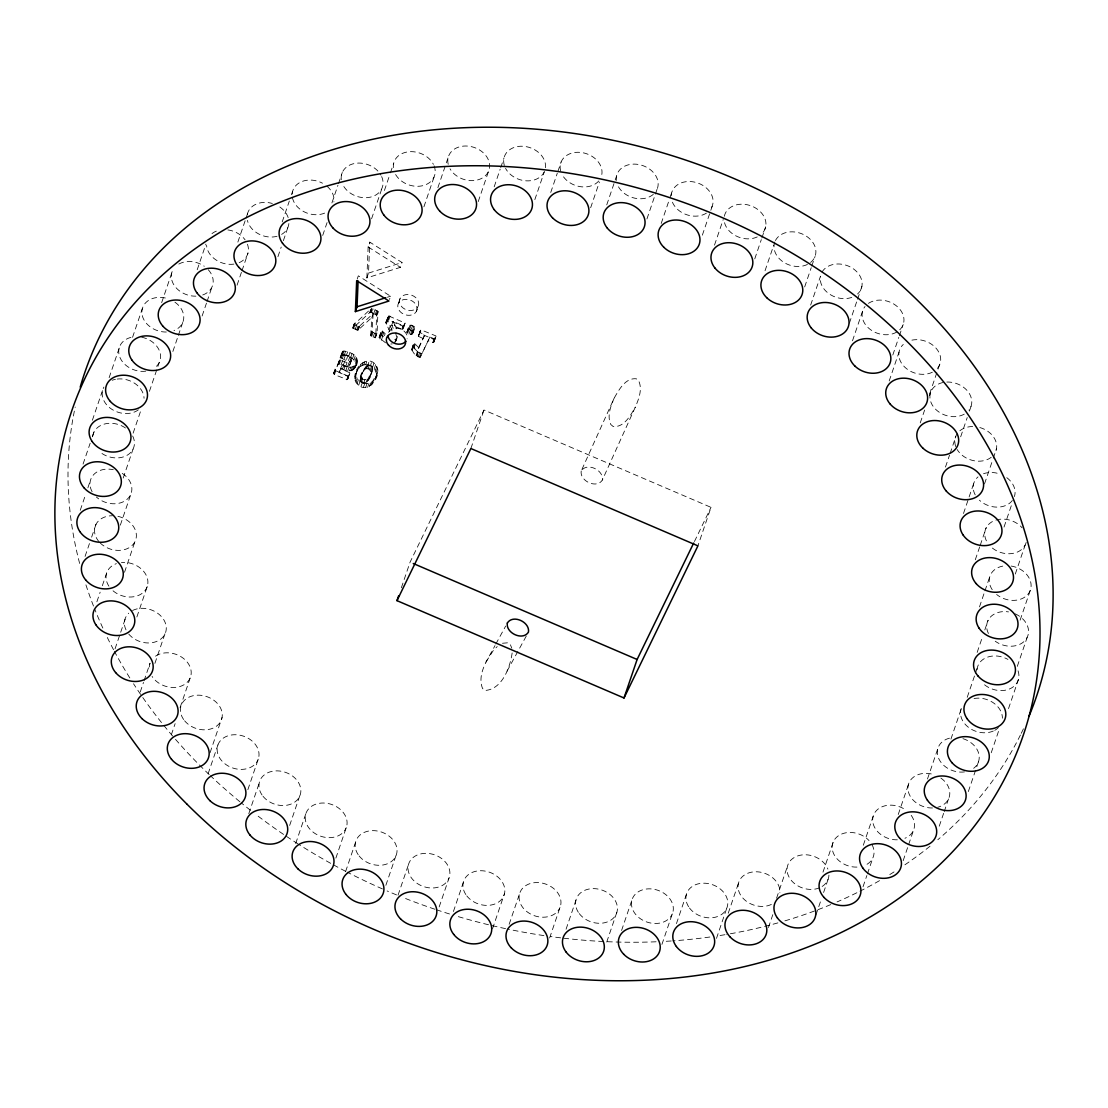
<?xml version="1.0" encoding="UTF-8"?>
<svg xmlns="http://www.w3.org/2000/svg" width="1108" height="1108" viewBox="0 0 1108 1108"><rect width="100%" height="100%" fill="white"/><g stroke="black" fill="none" stroke-linecap="round" stroke-linejoin="round"><path stroke-width="0.75" stroke-dasharray="5 3.75" d="M369.587 312.705L371.443 312.553L372.759 308.703L377.953 311.334L377.122 332.525L375.349 337.802L370.654 335.627L371.886 317.442L373.202 313.592L359.269 326.375L354.131 324.339L370.903 308.855L369.587 312.705L352.829 328.19L357.953 330.226L371.886 317.442M373.202 313.592L371.969 331.777L375.861 333.882L377.025 333.508M366.859 277.9L368.147 246.959L369.781 242.14L402.052 262.527L400.417 267.333L366.859 277.9L368.507 273.094L369.781 242.14M377.953 311.334L376.651 315.184L375.709 337.358M357.275 360.529C357.732 369.878 348.272 373.964 341.181 368.299L342.497 364.449C353.715 373.839 364.684 357.662 349.92 352.69C347.413 351.956 342.372 349.075 341.555 353.327C342.774 355.973 349.352 354.228 351.111 357.981L351.278 361.028L349.034 366.042L345.724 366.513L338.536 363.701L333.743 372.939L334.478 374.629L347.303 379.67L349.782 372.773L340.447 368.659L342.497 364.449M354.865 378.673C353.563 364.366 372.676 351.97 377.814 369.767C379.075 384.06 360.003 396.47 354.865 378.673L356.984 370.598M375.681 377.814L377.814 369.767M372.62 368.327C369.407 392.647 349.629 383.7 367.551 365.017C382.094 364.574 361.083 391.387 361.762 373.825M435.943 336.818L435.887 335.918L420.888 329.782L419.807 332.552L424.821 334.796L417.3 351.43C407.024 340.239 413.062 357.482 420.195 357.288L429.959 337.012L434.114 338.785L435.943 336.818L433.547 342.538L428.658 340.862M333.633 373.95L339.837 359.851L347.039 362.662L350.35 362.191M387.634 317.151L387.315 319.492L391.484 328.716L390.182 332.566L385.875 322.622L388.673 315.946L405.126 323.079L402.564 329.408L391.706 325.198L393.021 321.348L403.035 325.655L405.016 323.647M512.145 652.958C510.096 667.736 501.979 689.536 484.889 690.478L482.548 688.497C476.662 673.415 488.614 658.318 494.985 645.576M581.215 470.997C579.498 480.983 596.741 489.14 602.337 480.055L635.299 407.162C638.734 399.074 642.682 389.324 638.665 380.764L636.324 378.784C625.341 377.62 618.887 389.988 614.178 398.104L581.215 470.997C586.811 461.925 604.054 470.083 602.337 480.055M423.505 338.646L418.505 336.403L420.084 330.877M403.714 327.497L403.686 326.541L387.994 319.769L385.972 321.888M349.034 366.042L350.322 363.272L349.809 361.831C326.098 353.591 353.937 351.624 355.959 364.38M385.57 342.815L379.116 337.691L381.055 334.741L383.853 337.455L385.155 333.605L381.664 331.057L380.626 334.297L384.559 337.746M348.134 378.451L348.466 376.623L339.131 372.51L340.447 368.659M349.879 373.188L347.303 379.67M406.816 331.749L408.741 328.938L412.591 330.156L413.436 331.832L411.511 334.63L406.941 332.663L408.547 326.638L411.11 325.115L413.907 326.306L414.752 327.982L413.63 330.295L411.761 330.766L408.256 328.813L408.547 326.638M92.38 420.251L102.753 389.767M109.124 377.703L120.052 345.613M83.058 464.1L90.15 443.242M92.338 436.829L93.972 432.009M132.558 337.303L142.392 308.412M80.233 510.303L85.69 494.265M87.878 487.839L90.607 479.819M161.657 302.664L172.571 270.574A21.371 16.8 18.8 0 0 195.894 296.168M85.067 556.41L89.443 543.585M91.632 537.158L95.994 524.333M133.126 433.159L140.771 410.694M149.428 391.332L159.261 362.454M123.196 478.047L133.029 449.169M197.196 269.77L205.936 244.106M172.876 351.471L177.779 337.026M178.333 335.419L183.249 320.988M120.329 525.15L131.256 493.06M96.881 601.796L100.149 592.171M102.338 585.744L106.7 572.919M202.113 315.974L206.476 303.135M207.03 301.542L211.933 287.097M124.512 572.282L134.885 541.798M237.86 242.098L245.505 219.647M246.059 218.041L248.247 211.614M237.057 285.213L241.419 272.374M241.973 270.767L247.97 253.123M115.052 648.831L125.98 616.74M136.866 616.976L147.239 586.492A21.371 16.8 18.8 0 0 121.423 562.504M282.208 221.932L289.313 201.074M291.501 194.662L292.595 191.449M277.928 256.696L281.197 247.07M283.385 240.658L287.748 227.819M140.217 692.057L143.5 682.431M144.04 680.824L150.051 663.18A21.371 16.8 18.8 0 0 149.622 670.548M154.885 663.401L166.117 630.369M331.915 202.944L337.926 185.285M338.466 183.693L342.289 172.46M322.705 235.422L327.068 222.597M180.105 707.569L190.479 677.085M171.311 734.867L175.133 723.635M371.568 218.816L381.955 188.332M384.421 190.479L389.877 174.441M390.431 172.834L393.7 163.208M357.219 279.05L358.313 275.837L390.584 296.21L389.49 299.423M333.743 372.939L335.059 369.089M334.478 374.629L335.779 370.778L334.935 370.1M337.898 364.407L339.2 360.557M340.142 357.718L342.22 351.915M340.225 358.064L342.524 351.471M338.536 363.701L339.837 359.851M341.499 355.045L342.801 351.194M341.86 354.906L343.175 351.056M341.139 358.327L342.455 354.477M339.45 363.839L340.765 359.989M342.704 354.92L344.02 351.07M342.4 358.396L343.702 354.546M352.856 327.622L354.172 323.771M352.829 328.19L354.131 324.339M353.563 326.874L354.879 323.024M344.269 355.156L345.571 351.305M341.167 364.684L342.483 360.834M353.563 328.744L354.879 324.893M210.063 752.706L222.085 717.416M344.186 358.701L345.488 354.851M355.197 329.492L356.513 325.627M346.305 355.682L347.621 351.832M343.203 365.654L344.505 361.804M342.511 368.964L343.812 365.114M346.527 359.491L347.843 355.64M356.624 330.059L357.939 326.209M343.923 369.587L345.239 365.737M348.604 356.541L349.92 352.69M357.469 330.295L358.77 326.445M345.724 366.513L347.039 362.662M357.953 330.226L359.269 326.375M358.341 329.935L359.657 326.084M348.508 360.571L349.823 356.721M208.096 773.813L217.93 744.936M345.918 370.321L347.233 366.471M347.649 366.609L348.951 362.759M350.682 357.565L351.998 353.715M349.809 361.831L351.111 357.981M347.774 370.778L349.075 366.928M349.962 364.878L351.624 359.421M352.455 358.743L353.771 354.892M346.513 379.795L348.604 375.82M349.463 370.958L350.779 367.108M353.895 360.031L355.197 356.167M370.28 312.345L371.582 308.495M347.704 379.213L349.782 372.773M370.764 312.373L372.066 308.523M350.987 370.848L352.302 366.997M354.962 361.402L356.277 357.552M352.344 370.446L353.66 366.596M376.651 315.184L372.413 312.927L373.728 309.077M355.654 362.856L356.97 359.006M353.521 369.767L354.837 365.917M354.505 368.798L355.82 364.947M355.294 367.524L357.164 362.094M373.77 313.495L375.072 309.644M375.349 314.201L376.651 310.351M355.059 376.623L356.374 372.773M355.668 374.449L357.939 368.313M376.249 314.714L377.565 310.863M376.706 315.711L378.008 311.86M356.624 372.163L360.405 364.255M355.1 380.556L356.167 374.823M370.654 335.627L371.969 331.278M359.089 368.105L361.79 362.759M370.931 336.043L372.246 332.192M355.806 382.288L357.108 378.437L356.416 376.706M371.692 336.513L372.994 332.663M360.488 366.609L362.039 365.529L363.341 361.679M356.998 383.839L358.299 379.989L357.108 378.437M362.039 365.529L363.77 364.892L365.086 361.042M373.133 337.178L374.435 333.328M360.446 377.676L363.05 370.751M360.017 380.099L361.333 376.249M374.559 337.732L375.861 333.882M358.701 385.224L360.017 381.374L358.299 379.989M360.169 381.083L361.485 377.232M361.734 374.601L364.947 367.371M363.77 364.892L365.709 364.698L367.025 360.848M375.349 337.802L377.122 332.525M360.585 381.914L361.901 378.063M363.632 371.222L366.693 365.474M361.291 382.606L362.607 378.756M365.377 369.324L367.551 365.017M365.709 364.698L367.898 365.017L369.213 361.166M360.973 386.415L363.604 379.31M366.236 368.867L368.424 364.851M367.122 368.701L368.036 368.798L369.352 364.947M379.102 337.331L380.778 332.428M363.576 383.548L364.892 379.698M379.116 337.691L381.263 331.583M379.31 338.148L381.664 331.057M423.907 206.836L434.821 174.759M371.319 372.177L369.019 369.116L370.335 365.266M376.498 373.618L374.365 368.438L370.363 365.862L371.679 362.011M381.055 334.741L382.357 330.89M363.452 387.26L366.097 379.656M379.989 339.006L381.304 335.156M381.651 335.281L382.952 331.43M385.875 322.622L388.146 316.334M386.013 323.342L387.315 319.492M365.945 382.952L367.26 379.102M370.28 369.892L371.596 366.042M387.371 319.797L388.673 315.946M386.36 324.201L387.675 320.351M387.994 319.769L389.296 315.918M367.108 381.831L368.424 377.98M382.523 336.278L383.839 332.428M371.041 370.903L372.357 367.053M381.346 340.239L382.648 336.389M365.64 387.578L366.956 383.728L372.191 381.831L376.997 373.964M372.662 367.067L373.964 363.216M368.313 380.113L369.629 376.249M388.769 320.032L390.071 316.182M369.615 377.676L370.917 373.825M370.571 375.543L372.454 369.864M367.593 387.398L368.909 383.548M374.365 368.438L375.681 364.587M369.324 386.761L370.64 382.911M388.991 329.727L390.307 325.877M375.557 370.003L376.872 366.152M398.381 303.44L400.016 298.634M437.895 187.654L448.809 155.563M370.875 385.681L372.191 381.831M376.263 371.734L377.579 367.884M372.26 384.185L373.576 380.335M374.726 380.113L376.027 376.263M376.291 375.654L377.606 371.803M393.021 321.348L394.85 324.976L393.534 328.827L391.706 325.198M394.476 342.884L397.938 335.225M395.321 342.053L396.622 338.203M397.509 336.5L395.958 341.056L396.622 336.652L395.667 333.383L396.983 329.533L394.85 324.976M401.733 329.505L403.035 325.655M402.564 329.408L405.002 322.691M402.98 328.979L405.126 323.079M247.86 789.672L258.233 759.188A21.371 16.8 18.8 0 0 232.943 734.812A21.371 16.8 18.8 0 0 223.054 762.179A21.371 16.8 18.8 0 0 258.233 759.188M406.941 332.663L409.24 325.572M408.741 328.938L410.057 325.087M407.661 333.411L408.977 329.561M409.794 328.965L411.11 325.115M416.483 311.209A9.861 7.756 18.8 0 0 405.847 299.326A9.861 7.756 18.8 0 0 399.96 311.445A9.861 7.756 18.8 0 0 416.483 311.209L418.118 306.39A9.861 7.756 18.8 0 0 407.481 294.52A9.861 7.756 18.8 0 0 401.595 306.625A9.861 7.756 18.8 0 0 418.118 306.39M409.018 334.145L410.32 330.295M411.248 329.436L412.564 325.586M410.459 334.616L411.761 330.766M412.591 330.156L413.907 326.306M411.511 334.63L412.813 330.78M248.788 813.674L259.189 783.107M412.315 334.145L414.614 327.054M413.021 333.079L414.752 327.982M411.622 349.588L413.298 344.685L414.738 343.563L418.616 347.58L416.096 355.419M411.705 349.948L413.796 343.812M411.968 350.336L414.24 343.466M413.423 347.413L414.738 343.563M414.06 347.94L415.375 344.089M418.381 336.029L420.486 330.184M418.505 336.403L420.888 329.782M418.464 335.489L421.58 329.685M416.65 355.848L417.965 351.998L413.021 346.098L413.298 344.685M417.259 356.139L417.965 351.998M418.242 356.568L419.558 352.718L418.561 352.289M419.461 357.067L420.777 353.217L419.558 352.718M420.195 357.288L429.959 337.012M478.227 201.601L488.614 171.117M432.799 342.635L434.114 338.785M433.547 342.538L435.887 335.918M433.934 342.123L436.012 336.264M494.182 186.823L500.179 169.178M500.733 167.571L504.001 157.945M289.659 825.446L300.614 793.286M295.684 843.534L306.057 813.05M401.345 587.808L410.085 562.144L483.988 410.015L711.017 507.353L697.915 545.856M534.832 199.634L544.125 172.363M550.731 192.487L557.282 173.236M557.836 171.629L561.105 162.003M470.886 448.518L483.988 410.015M335.876 858.104L346.25 827.621A21.371 16.8 18.8 0 0 321.237 803.078A21.371 16.8 18.8 0 0 310.988 830.308A21.371 16.8 18.8 0 0 346.25 827.621M345.599 871.594L355.433 842.703M590.661 207.708L599.4 182.044M606.741 204.883L616.574 176.006M385.861 885.306L396.775 853.229M398.035 895.222L408.935 863.215M646.933 218.955L657.861 186.864M661.199 223.47L669.384 199.412M669.938 197.806L672.113 191.379M439.184 906.912L448.989 878.118A21.371 16.8 18.8 0 0 424.253 853.382A21.371 16.8 18.8 0 0 413.63 880.486A21.371 16.8 18.8 0 0 448.989 878.118M453.421 911.51L463.255 882.633M702.347 235.159L712.181 206.282M714.494 245.145L723.233 219.481M492.52 928.781L504.528 893.491M509.14 924.349L520.067 892.272M754.756 258.87L761.307 239.619M761.861 238.012L765.683 226.78M765.032 270.754L773.772 245.09M549.623 937.977L559.997 907.494A21.371 16.8 18.8 0 0 535.538 882.591A21.371 16.8 18.8 0 0 524.555 909.557A21.371 16.8 18.8 0 0 559.997 907.494M566.063 929.224L575.897 900.347M804.671 286.93L811.222 267.679M811.762 266.072L815.045 256.447M810.654 305.088L820.488 276.211A21.371 16.8 18.8 0 0 829.615 294.174A21.371 16.8 18.8 0 0 852.121 297.263M606.727 942.035L617.101 911.552M621.574 930.471L632.502 898.38M849.351 323.287L856.996 300.822M857.55 299.215L861.913 286.39M852.495 340.793L862.869 310.309M661.919 944.418L672.293 913.934A21.371 16.8 18.8 0 0 648.111 888.865A21.371 16.8 18.8 0 0 636.781 915.679A21.371 16.8 18.8 0 0 672.293 913.934M676.448 923.615L686.281 894.738M892.799 355.031L898.81 337.386M899.364 335.779L903.186 324.561M889.198 380.958L899.031 352.081M716.488 938.379L727.402 906.289M728.233 913.255L739.161 881.165M929.584 393.991L940.512 361.901M920.249 422.882L924.626 410.057M929.543 395.611L930.623 392.412M776.556 898.242L787.483 866.151M768.44 927.521L772.802 914.682M945.47 467.064L949.528 455.166M950.068 453.56L955.844 436.58M960.678 436.801L967.229 417.55M969.417 411.123L971.051 406.317M822.981 872.162L833.355 841.678A21.371 16.8 18.8 0 1 869.018 840.557M815.959 914.945L821.416 898.893M823.604 892.48L828.521 878.048M963.489 513.489L973.863 483.005M984.513 483.891L992.948 459.169M993.253 458.227L996.535 448.601M863.298 845.252L873.132 816.374A21.371 16.8 18.8 0 1 905.541 809.837M863.035 886.746L866.858 875.528M867.398 873.921L872.869 857.869M975.289 559.789L979.666 546.95M980.206 545.344L986.217 527.699M898.242 814.491L909.169 782.4M1004.028 527.062L1012.213 503.004M979.486 606.907L984.389 592.475M984.943 590.869L989.86 576.437M927.479 778.993L937.867 748.509M903.159 860.681L908.075 846.249M908.615 844.642L914.086 828.604M977.159 652.418L982.616 636.38M984.804 629.953L988.073 620.328M950.927 739.133L961.301 708.649M967.229 697.306L974.874 674.841M975.414 673.235L977.602 666.822M1015.288 574.041L1025.108 545.164M939.252 826.194L943.614 813.355M944.168 811.749L948.531 798.91M1020.122 620.161L1030.509 589.678M968.337 791.555L978.71 761.071M1017.296 666.365L1027.13 637.488M991.231 752.761L999.416 728.69M1008.515 708.608L1018.349 679.73M434.35 341.416L434.571 339.768L420.278 333.536M614.178 398.104C610.743 406.193 606.796 415.943 610.813 424.516L613.153 426.497C624.136 427.66 630.577 415.292 635.299 407.162M339.131 372.51L341.181 368.299M418.616 347.58L424.821 334.796M694.439 541.507L711.017 507.353M495.802 644.08L505.677 626.062M507.049 671.157L527.63 633.61M485.927 662.099L493.129 650.77L497.215 646.56M394.753 339.657L395.791 339.034M502.478 643.263L508.073 642.765L510.414 644.745L511.799 648.222M368.507 273.094L402.052 262.527M387.398 297.221L390.584 296.21M390.805 344.034L392.218 343.896M366.956 383.728L360.017 381.374M420.777 353.217L421.511 353.438M368.036 368.798L369.019 369.116M367.898 365.017L370.363 365.862M371.443 312.553L372.413 312.927M335.779 370.778L347.829 375.944M368.147 246.959L400.417 267.333M391.484 328.716L391.969 330.849M1015.177 613.846A21.371 16.8 18.8 0 1 1025.98 639.371A21.371 16.8 18.8 0 1 995.233 641.227M988.433 633.485A21.371 16.8 18.8 0 1 1008.515 611.893M1011.189 566.049A21.371 16.8 18.8 0 1 1029.664 591.7A21.371 16.8 18.8 0 1 996.632 594.484M992.228 589.691A21.371 16.8 18.8 0 1 1004.416 565.869M288.883 223.581A21.371 16.8 18.8 0 1 281.626 234.397M277.042 236.281A21.371 16.8 18.8 0 1 247.403 220.367M247.333 214.412A21.371 16.8 18.8 0 1 272.319 203.47M279.839 207.016A21.371 16.8 18.8 0 1 288.177 217.57M1026.174 542.435A21.371 16.8 18.8 0 1 1011.77 553.571A21.371 16.8 18.8 0 1 991.037 546.923M986.411 540.842A21.371 16.8 18.8 0 1 994.97 520.4A21.371 16.8 18.8 0 1 1022.13 527.837M1012.338 500.484A21.371 16.8 18.8 0 1 979.417 500.207M975.206 494.847A21.371 16.8 18.8 0 1 978.004 476.897M983.544 473.725A21.371 16.8 18.8 0 1 998.086 473.435M1006.77 477.659A21.371 16.8 18.8 0 1 1014.402 496.578M117.933 516.342A21.371 16.8 18.8 0 1 134.026 543.225A21.371 16.8 18.8 0 1 99.858 542.615M98.972 541.66A21.371 16.8 18.8 0 1 112.462 515.732M122.254 473.407A21.371 16.8 18.8 0 1 127.351 499.085A21.371 16.8 18.8 0 1 96.368 497.007M92.103 491.675A21.371 16.8 18.8 0 1 93.82 474.473A21.371 16.8 18.8 0 1 113.307 469.695M247.444 244.203A21.371 16.8 18.8 0 1 238.843 262.804M233.899 264.106A21.371 16.8 18.8 0 1 206.573 245.297M211.988 233.608A21.371 16.8 18.8 0 1 219.398 230.215M227.846 229.91A21.371 16.8 18.8 0 1 245.117 239.868M208.304 269.77A21.371 16.8 18.8 0 1 202.722 294.963M178.803 264.064A21.371 16.8 18.8 0 1 204.274 266.252M174.925 302.179A21.371 16.8 18.8 0 1 173.984 330.572M166.338 332.026A21.371 16.8 18.8 0 1 141.879 311.694A21.371 16.8 18.8 0 1 167.474 298.551M771.362 904.433A21.371 16.8 18.8 0 1 739.687 893.408A21.371 16.8 18.8 0 1 755.518 871.774A21.371 16.8 18.8 0 1 779.894 892.785M141.713 337.22A21.371 16.8 18.8 0 1 159.413 350.751A21.371 16.8 18.8 0 1 154.303 368.064M145.744 371.18A21.371 16.8 18.8 0 1 119.609 356.582A21.371 16.8 18.8 0 1 133.569 336.887M132.669 436.012A21.371 16.8 18.8 0 1 125.536 456.094A21.371 16.8 18.8 0 1 99.028 451.219M92.684 436.206A21.371 16.8 18.8 0 1 125.883 428.27M138.348 409.849A21.371 16.8 18.8 0 1 111.589 409.129A21.371 16.8 18.8 0 1 103.917 387.066M112.157 380.279A21.371 16.8 18.8 0 1 115.426 379.338M117.157 379.061A21.371 16.8 18.8 0 1 144.068 398.284M991.231 457.299A21.371 16.8 18.8 0 1 957.187 449.543M955.788 446.621A21.371 16.8 18.8 0 1 972.99 426.538M979.818 427.536A21.371 16.8 18.8 0 1 995.123 452.756M946.828 382.052A21.371 16.8 18.8 0 1 967.907 391.498A21.371 16.8 18.8 0 1 968.946 410.182M964.251 414.157A21.371 16.8 18.8 0 1 932.23 404.96A21.371 16.8 18.8 0 1 945.498 382.135M911.926 340.142A21.371 16.8 18.8 0 1 936.495 348.715A21.371 16.8 18.8 0 1 936.274 369.56M932.368 372.219A21.371 16.8 18.8 0 1 904.82 367.191A21.371 16.8 18.8 0 1 903.269 344.436M868.423 303.37A21.371 16.8 18.8 0 1 902.812 314.201A21.371 16.8 18.8 0 1 880.902 334.228A21.371 16.8 18.8 0 1 865.043 306.473M822.011 272.097A21.371 16.8 18.8 0 1 852.024 267.942A21.371 16.8 18.8 0 1 857.564 293.98M775.448 240.533A21.371 16.8 18.8 0 1 810.931 240.021A21.371 16.8 18.8 0 1 799.284 266.46A21.371 16.8 18.8 0 1 774.852 241.876M724.327 216.268A21.371 16.8 18.8 0 1 753.592 206.933A21.371 16.8 18.8 0 1 761.238 234.342M757.249 236.918A21.371 16.8 18.8 0 1 724.161 220.727M147.239 586.492A21.371 16.8 18.8 0 1 112.268 590.121M108.903 586.174A21.371 16.8 18.8 0 1 116.382 563.626M132.572 610.494A21.371 16.8 18.8 0 1 161.948 617.198A21.371 16.8 18.8 0 1 158.125 640.77A21.371 16.8 18.8 0 1 128.75 634.081M126.007 629.87A21.371 16.8 18.8 0 1 128.708 613.195M381.651 176.574A21.371 16.8 18.8 0 1 370.543 197.113A21.371 16.8 18.8 0 1 343.328 185.673M341.292 179.718A21.371 16.8 18.8 0 1 356.277 163.222A21.371 16.8 18.8 0 1 380.917 175.119M324.63 213.11A21.371 16.8 18.8 0 1 292.193 195.867A21.371 16.8 18.8 0 1 322.497 183.208M327.026 186.269A21.371 16.8 18.8 0 1 333.91 201.905M434.073 165.812A21.371 16.8 18.8 0 1 421.926 185.867A21.371 16.8 18.8 0 1 395.127 173.624M393.368 167.64A21.371 16.8 18.8 0 1 409.198 151.727A21.371 16.8 18.8 0 1 433.408 164.344M504.334 165.411A21.371 16.8 18.8 0 1 528.987 147.322A21.371 16.8 18.8 0 1 540.939 176.269A21.371 16.8 18.8 0 1 505.567 168.361M598.722 180.992A21.371 16.8 18.8 0 1 562.476 175.244M560.62 170.798A21.371 16.8 18.8 0 1 582.032 152.599A21.371 16.8 18.8 0 1 601.035 177.225M448.214 164.344A21.371 16.8 18.8 0 1 473.504 147.226A21.371 16.8 18.8 0 1 485.166 175.937A21.371 16.8 18.8 0 1 450.014 168.79M653.304 194.371A21.371 16.8 18.8 0 1 617.558 184.967M616.353 180.452A21.371 16.8 18.8 0 1 640.784 164.981A21.371 16.8 18.8 0 1 656.227 190.95M671.213 195.687A21.371 16.8 18.8 0 1 698.275 183.194A21.371 16.8 18.8 0 1 709.909 210.077M706.433 213.11A21.371 16.8 18.8 0 1 671.739 200.202M1018.058 670.825A21.371 16.8 18.8 0 1 1008.945 689.204A21.371 16.8 18.8 0 1 983.585 683.982M977.062 669.717A21.371 16.8 18.8 0 1 1007.948 659.412M962.935 738.648A21.371 16.8 18.8 0 1 973.655 768.315M964.472 771.916A21.371 16.8 18.8 0 1 938.268 757.429A21.371 16.8 18.8 0 1 952.104 737.665M998.474 727.513A21.371 16.8 18.8 0 1 994.749 730.324M993.28 731.045A21.371 16.8 18.8 0 1 969.251 727.914A21.371 16.8 18.8 0 1 961.273 708.386M974.057 698.525A21.371 16.8 18.8 0 1 1002.394 718.192M940.872 778.079A21.371 16.8 18.8 0 1 937.7 807.275M932.479 807.981A21.371 16.8 18.8 0 1 907.937 787.179A21.371 16.8 18.8 0 1 934.723 774.921M1023.432 728.815A502.644 395.002 18.8 0 1 1021.188 733.454M1020.426 735.006A502.644 395.002 18.8 0 1 937.839 839.725M930.014 846.207A502.644 395.002 18.8 0 1 903.851 865.514M894.031 871.927A502.644 395.002 18.8 0 1 888.284 875.472M879.53 880.652A502.644 395.002 18.8 0 1 859.947 891.206M856.872 892.743A502.644 395.002 18.8 0 1 837.052 901.926M830.806 904.585A502.644 395.002 18.8 0 1 784.422 920.997M777.899 922.881A502.644 395.002 18.8 0 1 726.64 934.418M724.964 934.695A502.644 395.002 18.8 0 1 716.599 936.038M709.868 937.008A502.644 395.002 18.8 0 1 672.916 940.858M671.24 940.983A502.644 395.002 18.8 0 1 662.833 941.481M656.088 941.786A502.644 395.002 18.8 0 1 562.338 938.047M560.662 937.853A502.644 395.002 18.8 0 1 550.634 936.551M543.931 935.595A502.644 395.002 18.8 0 1 507.229 928.989M505.567 928.643A502.644 395.002 18.8 0 1 456.053 915.97M449.529 913.975A502.644 395.002 18.8 0 1 436.552 909.793M434.932 909.253A502.644 395.002 18.8 0 1 402.869 897.466M396.539 894.904A502.644 395.002 18.8 0 1 387.121 890.957M382.454 888.921A502.644 395.002 18.8 0 1 347.136 872.107M345.627 871.331A502.644 395.002 18.8 0 1 332.192 864.157M330.71 863.34A502.644 395.002 18.8 0 1 299.423 844.795M297.955 843.88A502.644 395.002 18.8 0 1 284.991 835.377M283.579 834.421A502.644 395.002 18.8 0 1 255.851 814.435M250.463 810.267A502.644 395.002 18.8 0 1 241.198 802.843M239.896 801.763A502.644 395.002 18.8 0 1 210.437 775.739M209.19 774.561A502.644 395.002 18.8 0 1 173.776 737.346M172.654 736.031A502.644 395.002 18.8 0 1 133.528 683.761M129.83 677.957A502.644 395.002 18.8 0 1 114.373 651.282M113.556 649.745A502.644 395.002 18.8 0 1 107.268 637.405M102.85 628.07A502.644 395.002 18.8 0 1 94.789 609.289M93.501 606.048A502.644 395.002 18.8 0 1 85.385 583.168M79.638 563.432A502.644 395.002 18.8 0 1 75.206 407.065M911.219 815.35A21.371 16.8 18.8 0 1 904.945 838.271M897.341 839.809A21.371 16.8 18.8 0 1 873.132 816.374M872.01 844.67A21.371 16.8 18.8 0 1 863.769 865.833M856.955 867.093A21.371 16.8 18.8 0 1 833.355 841.678M828.936 875.126A21.371 16.8 18.8 0 1 821 887.12M819.532 887.813A21.371 16.8 18.8 0 1 789.575 878.007A21.371 16.8 18.8 0 1 799.685 855.348A21.371 16.8 18.8 0 1 827.884 869.101M155.508 656.171A21.371 16.8 18.8 0 1 186.366 661.116A21.371 16.8 18.8 0 1 182.211 685.672A21.371 16.8 18.8 0 1 152.087 676.448M388.548 332.317A9.861 7.756 18.8 0 1 400.196 328.896A9.861 7.756 18.8 0 1 407.093 338.826M689.481 907.992A21.371 16.8 18.8 0 0 725.671 910.319A21.371 16.8 18.8 0 0 705.394 883.242A21.371 16.8 18.8 0 0 689.481 907.992M579.249 913.588A21.371 16.8 18.8 0 0 615.411 915.61A21.371 16.8 18.8 0 0 594.83 888.658A21.371 16.8 18.8 0 0 579.249 913.588M466.773 895.86A21.371 16.8 18.8 0 0 502.907 897.563A21.371 16.8 18.8 0 0 481.994 870.75A21.371 16.8 18.8 0 0 466.773 895.86M359.117 855.93A21.371 16.8 18.8 0 0 395.21 857.315A21.371 16.8 18.8 0 0 373.992 830.654A21.371 16.8 18.8 0 0 359.117 855.93M263.039 796.32A21.371 16.8 18.8 0 0 299.105 797.4A21.371 16.8 18.8 0 0 277.582 770.877A21.371 16.8 18.8 0 0 263.039 796.32M184.607 720.782A21.371 16.8 18.8 0 0 220.617 721.543A21.371 16.8 18.8 0 0 198.789 695.173A21.371 16.8 18.8 0 0 184.607 720.782"/><path stroke-width="1.5" d="M355.391 311.597L356.679 280.656L388.95 301.03L355.391 311.597L357.039 306.777L358.106 280.989M396.983 600.647L470.886 448.518L697.915 545.856L624.012 697.985L396.983 600.647L398.617 595.841M624.012 697.985L637.114 659.482L693.677 543.058M357.039 306.777L385.792 297.72M413.256 563.501L637.114 659.482M80.219 387.121A502.644 395.002 18.8 0 1 691.364 162.017A502.644 395.002 18.8 0 1 1028.986 716.267M405.93 341.222A9.861 7.756 18.8 0 1 395.833 343.771A9.861 7.756 18.8 0 1 388.063 336.347M507.326 623.056C505.608 633.028 522.851 641.186 528.447 632.114C530.164 622.142 512.921 613.984 507.326 623.056M84.07 487.852A21.371 16.8 18.8 0 0 119.927 487.672A21.371 16.8 18.8 0 0 97.199 461.759A21.371 16.8 18.8 0 0 84.07 487.852M92.186 441.538A21.371 16.8 18.8 0 0 128.445 445.125A21.371 16.8 18.8 0 0 109.443 417.522A21.371 16.8 18.8 0 0 92.186 441.538M79.859 531.591A21.371 16.8 18.8 0 0 116.132 535.483A21.371 16.8 18.8 0 0 97.462 507.769A21.371 16.8 18.8 0 0 79.859 531.591M115.634 672.584A21.371 16.8 18.8 0 0 151.602 673.027A21.371 16.8 18.8 0 0 129.47 646.809A21.371 16.8 18.8 0 0 115.634 672.584M85.87 580.163A21.371 16.8 18.8 0 0 121.783 580.301A21.371 16.8 18.8 0 0 99.346 554.235A21.371 16.8 18.8 0 0 85.87 580.163M95.8 624.677A21.371 16.8 18.8 0 0 132.074 628.887A21.371 16.8 18.8 0 0 113.722 601.048A21.371 16.8 18.8 0 0 95.8 624.677M142.295 718.912A21.371 16.8 18.8 0 0 177.377 715.588A21.371 16.8 18.8 0 0 151.81 691.42A21.371 16.8 18.8 0 0 142.295 718.912M171.505 759.285A21.371 16.8 18.8 0 0 207.515 760.046A21.371 16.8 18.8 0 0 185.687 733.676A21.371 16.8 18.8 0 0 171.505 759.285M209.952 800.682A21.371 16.8 18.8 0 0 245.131 797.691A21.371 16.8 18.8 0 0 219.841 773.329A21.371 16.8 18.8 0 0 209.952 800.682M297.872 868.81A21.371 16.8 18.8 0 0 333.148 866.124A21.371 16.8 18.8 0 0 308.121 841.581A21.371 16.8 18.8 0 0 297.872 868.81M249.896 834.92A21.371 16.8 18.8 0 0 285.961 836A21.371 16.8 18.8 0 0 264.438 809.477A21.371 16.8 18.8 0 0 249.896 834.92M346.001 894.433A21.371 16.8 18.8 0 0 382.094 895.818A21.371 16.8 18.8 0 0 360.889 869.157A21.371 16.8 18.8 0 0 346.001 894.433M400.556 918.892A21.371 16.8 18.8 0 0 435.915 916.524A21.371 16.8 18.8 0 0 411.179 891.788A21.371 16.8 18.8 0 0 400.556 918.892M453.671 934.363A21.371 16.8 18.8 0 0 489.791 936.066A21.371 16.8 18.8 0 0 468.892 909.253A21.371 16.8 18.8 0 0 453.671 934.363M511.453 948.06A21.371 16.8 18.8 0 0 546.895 945.997A21.371 16.8 18.8 0 0 522.436 921.094A21.371 16.8 18.8 0 0 511.453 948.06M566.146 952.091A21.371 16.8 18.8 0 0 602.309 954.113A21.371 16.8 18.8 0 0 581.714 927.161A21.371 16.8 18.8 0 0 566.146 952.091M623.666 954.196A21.371 16.8 18.8 0 0 659.191 952.437A21.371 16.8 18.8 0 0 635.009 927.368A21.371 16.8 18.8 0 0 623.666 954.196M730.117 936.98A21.371 16.8 18.8 0 0 765.711 935.54A21.371 16.8 18.8 0 0 741.82 910.291A21.371 16.8 18.8 0 0 730.117 936.98M676.365 946.495A21.371 16.8 18.8 0 0 712.555 948.822A21.371 16.8 18.8 0 0 692.278 921.745A21.371 16.8 18.8 0 0 676.365 946.495M824.089 897.494A21.371 16.8 18.8 0 0 859.753 896.386A21.371 16.8 18.8 0 0 836.152 870.957A21.371 16.8 18.8 0 0 824.089 897.494M777.4 917.909A21.371 16.8 18.8 0 0 813.618 920.554A21.371 16.8 18.8 0 0 793.66 893.339A21.371 16.8 18.8 0 0 777.4 917.909M862.883 868.132A21.371 16.8 18.8 0 0 899.128 871.096A21.371 16.8 18.8 0 0 879.475 843.742A21.371 16.8 18.8 0 0 862.883 868.132M927.451 800.281A21.371 16.8 18.8 0 0 963.711 803.549A21.371 16.8 18.8 0 0 944.376 776.071A21.371 16.8 18.8 0 0 927.451 800.281M952.146 762.872A21.371 16.8 18.8 0 0 987.948 762.387A21.371 16.8 18.8 0 0 964.93 736.64A21.371 16.8 18.8 0 0 952.146 762.872M899.696 838.23A21.371 16.8 18.8 0 0 935.429 837.426A21.371 16.8 18.8 0 0 912.106 811.832A21.371 16.8 18.8 0 0 899.696 838.23M967.021 718.593A21.371 16.8 18.8 0 0 1003.294 722.181A21.371 16.8 18.8 0 0 984.292 694.577A21.371 16.8 18.8 0 0 967.021 718.593M388.493 345.128A9.861 7.756 18.8 0 0 405.016 344.893A9.861 7.756 18.8 0 0 394.379 333.023A9.861 7.756 18.8 0 0 388.493 345.128M978.17 676.171A21.371 16.8 18.8 0 0 1014.028 675.991A21.371 16.8 18.8 0 0 991.3 650.077A21.371 16.8 18.8 0 0 978.17 676.171M979.112 628.194A21.371 16.8 18.8 0 0 1015.385 632.1A21.371 16.8 18.8 0 0 996.715 604.372A21.371 16.8 18.8 0 0 979.112 628.194M238.982 267.443A21.371 16.8 18.8 0 0 274.646 266.322A21.371 16.8 18.8 0 0 251.045 240.907A21.371 16.8 18.8 0 0 238.982 267.443M976.093 583.542A21.371 16.8 18.8 0 0 1012.006 583.667A21.371 16.8 18.8 0 0 989.582 557.615A21.371 16.8 18.8 0 0 976.093 583.542M962.949 534.776A21.371 16.8 18.8 0 0 999.236 538.987A21.371 16.8 18.8 0 0 980.885 511.134A21.371 16.8 18.8 0 0 962.949 534.776M196.781 292.651A21.371 16.8 18.8 0 0 233.026 295.614A21.371 16.8 18.8 0 0 213.373 268.274A21.371 16.8 18.8 0 0 196.781 292.651M163.098 326.403A21.371 16.8 18.8 0 0 198.831 325.6A21.371 16.8 18.8 0 0 175.521 300.019A21.371 16.8 18.8 0 0 163.098 326.403M131.99 360.183A21.371 16.8 18.8 0 0 168.236 363.452A21.371 16.8 18.8 0 0 148.915 335.973A21.371 16.8 18.8 0 0 131.99 360.183M110.357 401.456A21.371 16.8 18.8 0 0 146.159 400.957A21.371 16.8 18.8 0 0 123.14 375.21A21.371 16.8 18.8 0 0 110.357 401.456M946.052 490.802A21.371 16.8 18.8 0 0 982.02 491.26A21.371 16.8 18.8 0 0 959.888 465.041A21.371 16.8 18.8 0 0 946.052 490.802M922.867 448.131A21.371 16.8 18.8 0 0 957.949 444.82A21.371 16.8 18.8 0 0 932.382 420.638A21.371 16.8 18.8 0 0 922.867 448.131M889.932 403.783A21.371 16.8 18.8 0 0 925.942 404.545A21.371 16.8 18.8 0 0 904.114 378.174A21.371 16.8 18.8 0 0 889.932 403.783M854.905 366.055A21.371 16.8 18.8 0 0 890.07 363.064A21.371 16.8 18.8 0 0 864.794 338.702A21.371 16.8 18.8 0 0 854.905 366.055M811.236 327.926A21.371 16.8 18.8 0 0 847.288 329.007A21.371 16.8 18.8 0 0 825.765 302.484A21.371 16.8 18.8 0 0 811.236 327.926M766.667 297.637A21.371 16.8 18.8 0 0 801.943 294.95A21.371 16.8 18.8 0 0 776.93 270.407A21.371 16.8 18.8 0 0 766.667 297.637M714.909 267.998A21.371 16.8 18.8 0 0 751.002 269.382A21.371 16.8 18.8 0 0 729.784 242.721A21.371 16.8 18.8 0 0 714.909 267.998M282.512 243.206A21.371 16.8 18.8 0 0 318.73 245.851A21.371 16.8 18.8 0 0 298.758 218.636A21.371 16.8 18.8 0 0 282.512 243.206M333.245 228.276A21.371 16.8 18.8 0 0 368.839 226.835A21.371 16.8 18.8 0 0 344.948 201.587A21.371 16.8 18.8 0 0 333.245 228.276M187.113 804.297A502.644 395.002 18.8 0 0 1018.446 748.426A502.644 395.002 18.8 0 0 436.774 167.017A502.644 395.002 18.8 0 0 187.113 804.297M663.72 247.167A21.371 16.8 18.8 0 0 699.065 244.785A21.371 16.8 18.8 0 0 674.329 220.063A21.371 16.8 18.8 0 0 663.72 247.167M606.99 227.736A21.371 16.8 18.8 0 0 643.125 229.453A21.371 16.8 18.8 0 0 622.211 202.639A21.371 16.8 18.8 0 0 606.99 227.736M552.49 217.791A21.371 16.8 18.8 0 0 587.933 215.728A21.371 16.8 18.8 0 0 563.473 190.825A21.371 16.8 18.8 0 0 552.49 217.791M494.251 209.689A21.371 16.8 18.8 0 0 530.427 211.711A21.371 16.8 18.8 0 0 509.832 184.759A21.371 16.8 18.8 0 0 494.251 209.689M439.987 211.365A21.371 16.8 18.8 0 0 475.498 209.62A21.371 16.8 18.8 0 0 451.33 184.537A21.371 16.8 18.8 0 0 439.987 211.365M383.784 214.952A21.371 16.8 18.8 0 0 419.974 217.293A21.371 16.8 18.8 0 0 399.697 190.202A21.371 16.8 18.8 0 0 383.784 214.952"/></g></svg>
